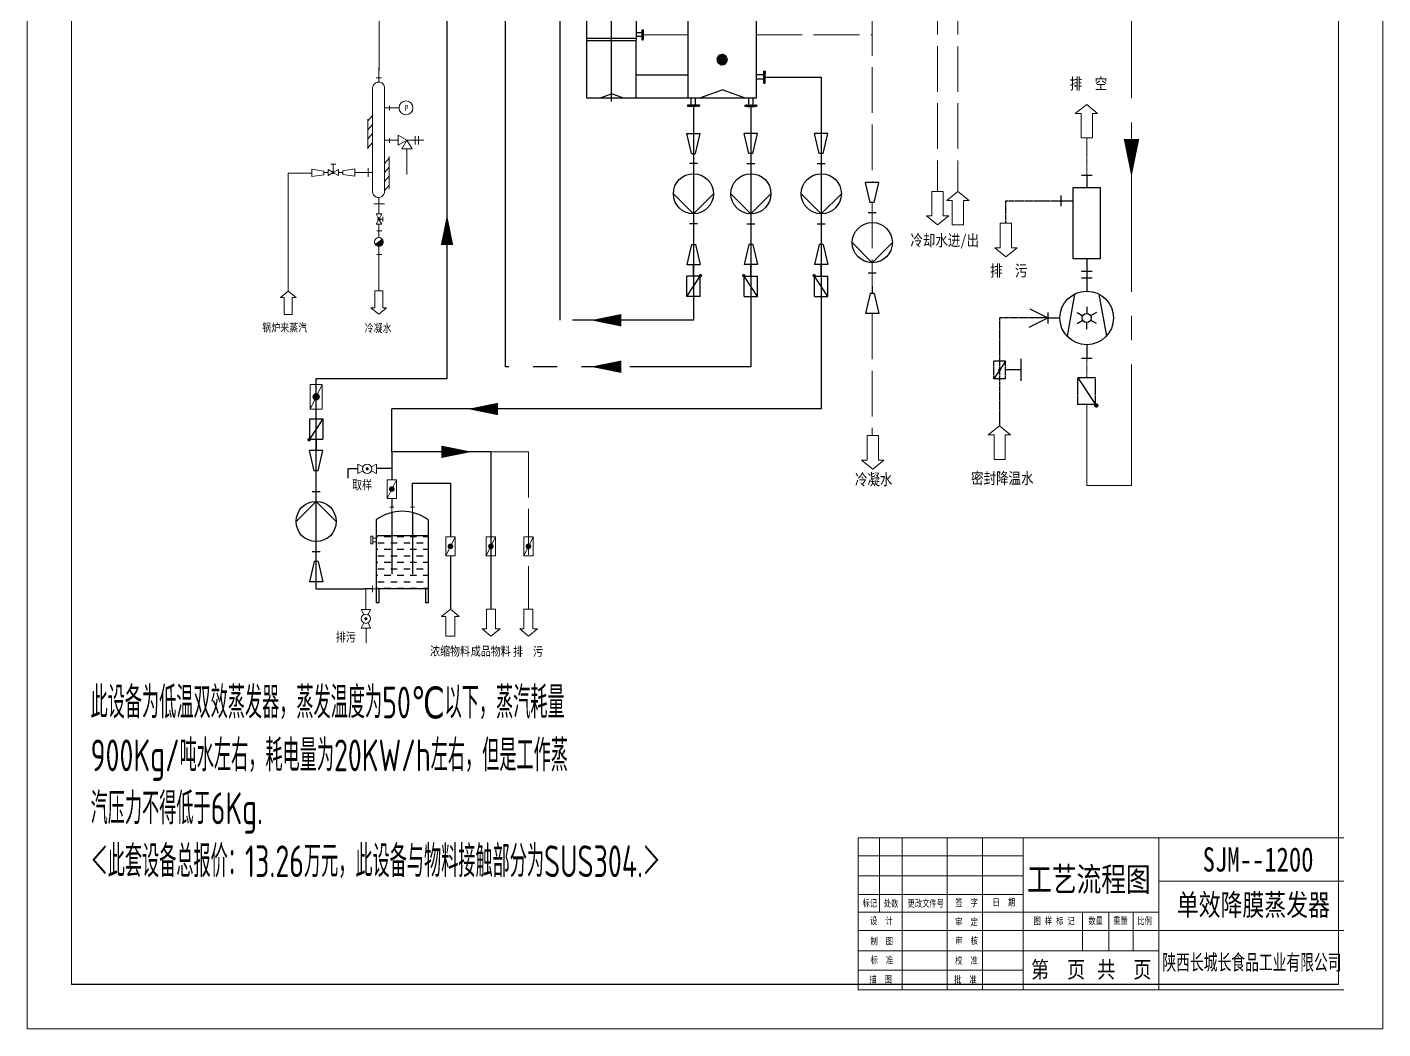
# Model space of a CAD drawing. Header units: millimetres. Extents: x -40360 to 69824, y -20656 to 13897.
# Drawn here: x 48481 to 69824, y -20156 to -4387 of the extents above; entities that cross this region are included whole.
import ezdxf
from ezdxf.enums import TextEntityAlignment as Align

# ---------------------------------------------------------------- set-up
doc = ezdxf.new("R2010")
doc.units = ezdxf.units.MM
for name, pattern in [('ACAD_ISO02W100', [15, 12, -3]), ('ACAD_ISO10W100', [18, 12, -3, 0, -3]), ('CENTER', [50.8, 31.75, -6.35, 6.35, -6.35]), ('CENTER2', [1.125, 0.75, -0.125, 0.125, -0.125]), ('PHANTOM', [63.5, 31.75, -6.35, 6.35, -6.35, 6.35, -6.35])]:
    doc.linetypes.add(name, pattern=pattern)
for name, color, linetype in [('2', 1, 'Continuous'), ('LAYER1', 7, 'Continuous'), ('LAYER2', 1, 'Continuous'), ('LAYER3', 6, 'CENTER2'), ('LAYER4', 3, 'ACAD_ISO02W100')]:
    doc.layers.add(name, color=color, linetype=linetype)
for name, color, linetype, lineweight in [('冷凝水管线', 140, 'ACAD_ISO02W100', 15), ('外围线', 5, 'Continuous', 5), ('文字表格', 7, 'Continuous', 20), ('物料线路', 40, 'PHANTOM', 25), ('真空线路', 6, 'CENTER', 15), ('蒸汽线路', 1, 'Continuous', 15), ('轮廓线', 7, 'Continuous', 20), ('阀门仪表', 7, 'Continuous', 20)]:
    doc.layers.add(name, color=color, linetype=linetype, lineweight=lineweight)
doc.styles.add('HGCAD', font='gbenor.shx', dxfattribs={"width": 0.75, "bigfont": 'gbcbig.shx'})
doc.styles.add('HZ', font='SimSun.ttf', dxfattribs={"width": 0.75})
doc.styles.add('仪表文字', font='SIMFANG.TTF', dxfattribs={"width": 0.8})
doc.styles.add('表格文字', font='SIMFANG.TTF', dxfattribs={"width": 0.75, "height": 50})

msp = doc.modelspace()

# ---------------------------------------------------------------- hatches: boundary and pattern name
at = {"linetype": 'Continuous'}
h = msp.add_hatch(dxfattribs=at)
h.set_pattern_fill('_USER', scale=3.6, angle=-45, style=0, pattern_type=0)
h.set_pattern_definition([(135, (57317.162, -39841.8348), (-2.5455844, -2.5455844), [])])
h.paths.add_polyline_path([(58164, -4585), (58181, -4585), (58181, -4575), (58164, -4575)])
h.paths.add_polyline_path([(58164, -4429), (58181, -4429), (58181, -4438), (58164, -4438)])
h.paths.add_polyline_path([(58164, -4534), (58184, -4534), (58184, -4554), (58181, -4554), (58181, -4558), (58164, -4558)])
h.paths.add_polyline_path([(58164, -4479), (58184, -4479), (58184, -4460), (58181, -4460), (58181, -4455), (58164, -4455)])
h = msp.add_hatch()
h.set_pattern_fill('ANSI33', color=5, scale=3.6, style=0)
h.set_pattern_definition([(45, (55505.15, 785.619), (-16.16446, 16.16446), []), (45, (55521.315, 785.619), (-16.16446, 16.16446), [11.43, -5.715])])
h.paths.add_polyline_path([(59357, -4899, 1), (59487, -4899, 1)])
h = msp.add_hatch(dxfattribs=at)
h.set_pattern_fill('_USER', scale=4.32, angle=-45, style=0, pattern_type=0)
h.set_pattern_definition([(135, (59059.9722, -47575.075), (-3.0547013, -3.0547013), [])])
h.paths.add_polyline_path([(60077, -5267), (60097, -5267), (60097, -5255), (60077, -5255)])
h.paths.add_polyline_path([(60077, -5079), (60097, -5079), (60097, -5091), (60077, -5091)])
h.paths.add_polyline_path([(60077, -5206), (60100, -5206), (60100, -5229), (60097, -5229), (60097, -5235), (60077, -5235)])
h.paths.add_polyline_path([(60077, -5140), (60100, -5140), (60100, -5117), (60097, -5117), (60097, -5111), (60077, -5111)])
h = msp.add_hatch(dxfattribs=at)
h.set_pattern_fill('_USER', scale=4.32, angle=-135, style=0, pattern_type=0)
h.set_pattern_definition([(135, (101371.692, -4596.584), (3.0547013, 3.0547013), [])])
h.paths.add_polyline_path([(59063, -5613), (59063, -5633), (59052, -5633), (59052, -5613)])
h.paths.add_polyline_path([(58876, -5613), (58876, -5633), (58888, -5633), (58888, -5613)])
h.paths.add_polyline_path([(59003, -5613), (59003, -5636), (59026, -5636), (59026, -5633), (59032, -5633), (59032, -5613)])
h.paths.add_polyline_path([(58936, -5613), (58936, -5636), (58913, -5636), (58913, -5633), (58908, -5633), (58908, -5613)])
h = msp.add_hatch(dxfattribs=at)
h.set_pattern_fill('_USER', scale=4.32, angle=-135, style=0, pattern_type=0)
h.set_pattern_definition([(45, (17472.8496, -4596.584), (-3.0547013, 3.0547013), [])])
h.paths.add_polyline_path([(59781, -5613), (59781, -5633), (59793, -5633), (59793, -5613)])
h.paths.add_polyline_path([(59969, -5613), (59969, -5633), (59957, -5633), (59957, -5613)])
h.paths.add_polyline_path([(59842, -5613), (59842, -5636), (59819, -5636), (59819, -5633), (59813, -5633), (59813, -5613)])
h.paths.add_polyline_path([(59908, -5613), (59908, -5636), (59931, -5636), (59931, -5633), (59937, -5633), (59937, -5613)])
at = {"layer": '物料线路', "ltscale": 800}
h = msp.add_hatch(dxfattribs=at)
h.set_pattern_fill('DASH', color=256, scale=815.09434, style=0)
h.set_pattern_definition([(180, (135816.41, -1287929.33), (-101.8867925, 101.8867925), [101.886792, -101.886792])])
h.paths.add_polyline_path([(54792, -12388), (53977, -12388), (53977, -13230), (54792, -13230)])
at = {"layer": '阀门仪表'}
h = msp.add_hatch(dxfattribs=at)
h.set_pattern_fill('ANSI31', scale=35.277, angle=90, style=0)
h.set_pattern_definition([(135, (61547.2554, -174.6015), (-3.1180758, -3.1180758), [])])
h.paths.add_polyline_path([(53290, -6660, 0.767327), (53299, -6693, 0.267949), (53314, -6684), (53305, -6679, -0.267949), (53299, -6682, -0.767327), (53295, -6669)])
h.paths.add_polyline_path([(53308, -6660, 0.131652), (53299, -6658, 0.131652), (53290, -6660), (53295, -6669, -0.131652), (53299, -6668, -0.131652), (53302, -6669)])
h.paths.add_polyline_path([(53302, -6669, -0.131652), (53305, -6672), (53314, -6666, 0.131652), (53308, -6660)])
h.paths.add_polyline_path([(53314, -6666), (53305, -6672, -0.267949), (53305, -6679), (53314, -6684, 0.267949)])
h.paths.add_polyline_path([(53295, -6669, 0.767327), (53299, -6682, 0.267949), (53305, -6679), (53299, -6675)], flags=16)
h = msp.add_hatch(dxfattribs=at)
h.set_pattern_fill('ANSI31', scale=35.277, angle=180, style=0)
h.set_pattern_definition([(225, (47518.397, 840.536), (3.1180758, -3.1180758), [])])
h.paths.add_polyline_path([(54004, -7417, 0.767327), (54037, -7408, 0.267949), (54028, -7393), (54023, -7402, -0.267949), (54026, -7408, -0.767327), (54013, -7411)])
h.paths.add_polyline_path([(54004, -7399, 0.131652), (54001, -7408, 0.131652), (54004, -7417), (54013, -7411, -0.131652), (54012, -7408, -0.131652), (54013, -7404)])
h.paths.add_polyline_path([(54013, -7404, -0.131652), (54016, -7402), (54010, -7393, 0.131652), (54004, -7399)])
h.paths.add_polyline_path([(54010, -7393), (54016, -7402, -0.267949), (54023, -7402), (54028, -7393, 0.267949)])
h.paths.add_polyline_path([(54013, -7411, 0.767327), (54026, -7408, 0.267949), (54023, -7402), (54019, -7408)], flags=16)
h = msp.add_hatch(dxfattribs=at)
h.set_pattern_fill('ANSI31', scale=35.277, style=0)
h.set_pattern_definition([(45, (66063.6064, -550.586), (-3.1180758, 3.1180758), [])])
h.paths.add_polyline_path([(54086, -7768, 0.159285), (54073, -7727), (53961, -7809, 0.725201)])

# ---------------------------------------------------------------- linework, layer by layer
at = {"color": 1}
msp.add_line((57679, -5560), (57679, 5494), dxfattribs=at)
for p, q in [((57289, 2241), (57289, -4599)), ((58069, 2241), (58069, -4599)), ((58164, -4479), (58069, -4479)), ((58164, -4429), (58181, -4429)), ((58164, -4585), (58164, -4429)), ((58164, -4438), (58181, -4438)), ((58164, -4455), (58181, -4455)), ((58164, -4479), (58184, -4479)), ((58181, -4429), (58181, -4460)), ((58184, -4460), (58181, -4460)), ((58184, -4554), (58184, -4460)), ((57289, -4563), (58069, -4563)), ((57289, -4599), (58069, -4599)), ((57289, -4599), (57289, -5499)), ((58164, -4534), (58069, -4534)), ((58069, -5499), (58069, -4599)), ((58164, -4534), (58184, -4534)), ((58164, -4558), (58181, -4558)), ((58164, -4575), (58181, -4575)), ((58164, -4585), (58181, -4585)), ((58181, -4585), (58181, -4554)), ((58181, -4554), (58184, -4554)), ((59343, -4899), (59340, -4899)), ((59349, -4869), (59347, -4868)), ((59366, -4843), (59364, -4841)), ((59392, -4826), (59391, -4823)), ((59422, -4820), (59422, -4817)), ((59453, -4826), (59454, -4823)), ((59478, -4843), (59480, -4841)), ((59495, -4869), (59498, -4868)), ((59501, -4899), (59504, -4899)), ((59349, -4929), (59347, -4930)), ((59366, -4955), (59364, -4957)), ((59392, -4972), (59391, -4975)), ((59422, -4978), (59422, -4981)), ((59453, -4972), (59454, -4975)), ((59478, -4955), (59480, -4957)), ((59495, -4929), (59498, -4930)), ((60077, -5079), (60097, -5079)), ((60077, -5267), (60077, -5079)), ((60077, -5091), (60097, -5091)), ((60077, -5111), (60097, -5111)), ((60097, -5079), (60097, -5117)), ((60100, -5117), (60097, -5117)), ((60100, -5229), (60100, -5117)), ((58069, -5139), (58882, -5139)), ((60077, -5140), (59962, -5140)), ((60077, -5206), (59962, -5206)), ((60077, -5140), (60100, -5140)), ((60077, -5206), (60100, -5206)), ((60077, -5235), (60097, -5235)), ((60077, -5255), (60097, -5255)), ((60077, -5267), (60097, -5267)), ((60097, -5267), (60097, -5229)), ((60097, -5229), (60100, -5229)), ((57289, -5499), (58069, -5499)), ((57501, -5499), (57679, -5435)), ((57857, -5499), (57679, -5435)), ((58069, -5499), (58882, -5499)), ((58936, -5613), (58936, -5499)), ((59003, -5613), (59003, -5499)), ((59071, -5499), (59422, -5375)), ((59773, -5499), (59422, -5375)), ((59842, -5613), (59842, -5499)), ((59908, -5613), (59908, -5499)), ((58876, -5613), (58876, -5633)), ((59063, -5613), (58876, -5613)), ((58876, -5633), (58913, -5633)), ((58888, -5613), (58888, -5633)), ((58908, -5613), (58908, -5633)), ((58913, -5636), (58913, -5633)), ((59026, -5636), (58913, -5636)), ((58936, -5613), (58936, -5636)), ((59003, -5613), (59003, -5636)), ((59063, -5633), (59026, -5633)), ((59026, -5633), (59026, -5636)), ((59032, -5613), (59032, -5633)), ((59052, -5613), (59052, -5633)), ((59063, -5613), (59063, -5633)), ((59781, -5613), (59781, -5633)), ((59781, -5613), (59969, -5613)), ((59781, -5633), (59819, -5633)), ((59793, -5613), (59793, -5633)), ((59813, -5613), (59813, -5633)), ((59819, -5633), (59819, -5636)), ((59819, -5636), (59931, -5636)), ((59842, -5613), (59842, -5636)), ((59908, -5613), (59908, -5636)), ((59931, -5636), (59931, -5633)), ((59969, -5633), (59931, -5633)), ((59937, -5613), (59937, -5633)), ((59957, -5613), (59957, -5633)), ((59969, -5613), (59969, -5633)), ((53977, -12143), (53977, -13447)), ((54792, -12143), (54792, -13447)), ((54792, -13230), (53977, -13230)), ((54018, -13230), (54018, -13447)), ((54751, -13230), (54751, -13447)), ((54018, -13447), (53977, -13447)), ((54792, -13447), (54751, -13447)), ((69125, -19457), (49180, -19457))]:
    msp.add_line(p, q)
at = {"color": 1, "linetype": 'ACAD_ISO10W100'}
for p, q in [((58158, -4447), (58187, -4447)), ((58157, -4507), (58193, -4507)), ((58158, -4567), (58187, -4567)), ((60069, -5101), (60104, -5101)), ((60068, -5173), (60111, -5173)), ((60069, -5245), (60104, -5245)), ((58898, -5606), (58898, -5641)), ((58970, -5605), (58970, -5648)), ((59042, -5606), (59042, -5641)), ((59803, -5606), (59803, -5641)), ((59875, -5605), (59875, -5648)), ((59947, -5606), (59947, -5641))]:
    msp.add_line(p, q, dxfattribs=at)
msp.add_lwpolyline([(58882, -5499), (59962, -5499), (59962, -2799), (58882, -2799)], close=True)
msp.add_circle((59422, -4899), 64.8)
for centre, radius, start, end in [((59422, -4899), 82, 157.5, 180), ((59422, -4899), 79.1, 180, 202.5), ((59422, -4899), 79.1, 135, 157.5), ((59422, -4899), 82, 112.5, 135), ((59422, -4899), 79.1, 90, 112.5), ((59422, -4899), 82, 67.5, 90), ((59422, -4899), 79.1, 45, 67.5), ((59422, -4899), 82, 22.5, 45), ((59422, -4899), 79.1, 0, 22.5), ((59422, -4899), 82, 337.5, 0), ((59422, -4899), 82, 202.5, 225), ((59422, -4899), 79.1, 225, 247.5), ((59422, -4899), 82, 247.5, 270), ((59422, -4899), 79.1, 270, 292.5), ((59422, -4899), 82, 292.5, 315), ((59422, -4899), 79.1, 315, 337.5), ((54385, -12687), 679, 53.1301, 126.8699)]:
    msp.add_arc(centre, radius, start, end)
at = {"layer": '2', "color": 7}
for p, q in [((58864, -6062), (59075, -6062)), ((58938, -6378), (58864, -6062)), ((59001, -6378), (59075, -6062)), ((59980, -6062), (59770, -6062)), ((59843, -6378), (59770, -6062)), ((59907, -6378), (59980, -6062)), ((61088, -6062), (60877, -6062)), ((60951, -6378), (60877, -6062)), ((61014, -6378), (61088, -6062)), ((58938, -6378), (59001, -6378)), ((59907, -6378), (59843, -6378)), ((61014, -6378), (60951, -6378)), ((65161, -6720), (65161, -6910)), ((61891, -6831), (61680, -6831)), ((61754, -7147), (61680, -6831)), ((61817, -7147), (61891, -6831)), ((61817, -7147), (61754, -7147)), ((64760, -7121), (64950, -7121)), ((58938, -7810), (58864, -8126)), ((58938, -7810), (59001, -7810)), ((59001, -7810), (59075, -8126)), ((59843, -7810), (59770, -8126)), ((59907, -7810), (59843, -7810)), ((59907, -7810), (59980, -8126)), ((60951, -7810), (60877, -8126)), ((61014, -7810), (60951, -7810)), ((61014, -7810), (61088, -8126)), ((65161, -8036), (65161, -8226)), ((58864, -8126), (59075, -8126)), ((59980, -8126), (59770, -8126)), ((61088, -8126), (60877, -8126)), ((65161, -8332), (65161, -8543)), ((61754, -8579), (61680, -8895)), ((61817, -8579), (61754, -8579)), ((61817, -8579), (61891, -8895)), ((61891, -8895), (61680, -8895)), ((64265, -8824), (64547, -8965)), ((64253, -9112), (64547, -8965)), ((65161, -9388), (65161, -9599)), ((53137, -11054), (52926, -11054)), ((53000, -11370), (52926, -11054)), ((53063, -11370), (53137, -11054)), ((53063, -11370), (53000, -11370)), ((53000, -12801), (52926, -13117)), ((53063, -12801), (53000, -12801)), ((53063, -12801), (53137, -13117)), ((53137, -13117), (52926, -13117))]:
    msp.add_line(p, q, dxfattribs=at)
for points, const_width in [([(59082, -8285, 1), (59082, -8311, 1)], 26.3), ([(59762, -8285, -1), (59762, -8311, -1)], 26.3), ([(60870, -8285, -1), (60870, -8311, -1)], 26.3), ([(63790, -9795, -1), (63790, -9772, -1)], 23.5), ([(65312, -10359, -1), (65312, -10324, -1)], 35.2), ([(52919, -10895, 1), (52919, -10868, 1)], 26.3)]:
    msp.add_lwpolyline(points, format="xyb", close=True, dxfattribs=dict(at, const_width=const_width))
at = {"layer": 'LAYER1'}
for p, q in [((58970, -7326), (58654, -7010)), ((59286, -7010), (58970, -7326)), ((59559, -7010), (59875, -7326)), ((59875, -7326), (60191, -7010)), ((60667, -7010), (60983, -7326)), ((60983, -7326), (61299, -7010)), ((64950, -8036), (64950, -6910)), ((64950, -6910), (65372, -6910)), ((65372, -6910), (65372, -8036)), ((58970, -7703), (58970, -7810)), ((58970, -7703), (58970, -7810)), ((59875, -7703), (59875, -7810)), ((59875, -7703), (59875, -7810)), ((60983, -7703), (60983, -7810)), ((60983, -7703), (60983, -7810)), ((61470, -7779), (61786, -8095)), ((61786, -8095), (62102, -7779)), ((61786, -8472), (61786, -8579)), ((61786, -8472), (61786, -8579)), ((64122, -9784), (63884, -9784)), ((64122, -9610), (64122, -9957)), ((65020, -9905), (65302, -10327)), ((65302, -9905), (65020, -9905)), ((53031, -11476), (53031, -11370)), ((53031, -11476), (53031, -11370)), ((52715, -12169), (53031, -11853)), ((53031, -11853), (53347, -12169))]:
    msp.add_line(p, q, dxfattribs=at)
at = {"layer": 'LAYER1', "linetype": 'CENTER'}
for p, q in [((63888, -7121), (64760, -7121)), ((63888, -7473), (63888, -7121)), ((63790, -8965), (63790, -10663)), ((64547, -8965), (63790, -8965)), ((65020, -10327), (65020, -9905)), ((65302, -10327), (65302, -9905))]:
    msp.add_line(p, q, dxfattribs=at)
at = {"layer": 'LAYER1', "color": 7}
for p, q in [((65372, -8036), (64950, -8036)), ((59075, -8309), (58864, -8309)), ((58864, -8625), (59075, -8309)), ((59770, -8309), (59980, -8309)), ((59980, -8625), (59770, -8309)), ((60877, -8309), (61088, -8309)), ((61088, -8625), (60877, -8309)), ((59075, -8625), (58864, -8625)), ((59770, -8625), (59980, -8625)), ((60877, -8625), (61088, -8625)), ((64971, -8588), (64851, -9252)), ((65351, -8588), (65471, -9252)), ((65009, -8877), (65100, -8930)), ((65161, -8789), (65161, -8895)), ((65313, -8877), (65222, -8930)), ((65009, -9053), (65100, -9001)), ((65161, -9141), (65161, -9036)), ((65313, -9053), (65222, -9001)), ((63884, -9643), (63697, -9924)), ((63884, -9643), (63697, -9643)), ((63790, -9795), (63790, -9772)), ((63884, -9924), (63697, -9924)), ((65302, -10327), (65020, -10327)), ((52926, -10555), (53137, -10555)), ((53137, -10555), (52926, -10871)), ((63790, -10489), (63790, -10525)), ((52926, -10871), (53137, -10871))]:
    msp.add_line(p, q, dxfattribs=at)
at = {"layer": 'LAYER1', "color": 7, "linetype": 'Continuous'}
for p, q in [((58864, -8625), (58864, -8309)), ((59075, -8625), (59075, -8309)), ((59770, -8625), (59770, -8309)), ((59980, -8625), (59980, -8309)), ((60877, -8625), (60877, -8309)), ((61088, -8625), (61088, -8309)), ((52926, -10555), (52926, -10871)), ((53137, -10555), (53137, -10871))]:
    msp.add_line(p, q, dxfattribs=at)
at = {"layer": 'LAYER1', "color": 7, "linetype": 'CENTER'}
for p, q in [((63697, -9924), (63697, -9643)), ((63884, -9924), (63884, -9643))]:
    msp.add_line(p, q, dxfattribs=at)
at = {"layer": 'LAYER1'}
for centre in [(58970, -7010), (59875, -7010), (60983, -7010), (61786, -7779), (53031, -12169)]:
    msp.add_circle(centre, 316, dxfattribs=at)
at = {"layer": 'LAYER1', "color": 7}
for radius in [422, 70.4]:
    msp.add_circle((65161, -8965), radius, dxfattribs=at)
at = {"layer": 'LAYER2', "color": 7}
for p, q in [((59033, -6536), (58906, -6536)), ((59812, -6536), (59938, -6536)), ((60920, -6536), (61046, -6536)), ((65077, -6720), (65245, -6720)), ((64760, -7206), (64760, -7037)), ((61722, -7305), (61849, -7305)), ((59033, -7484), (58906, -7484)), ((59812, -7484), (59938, -7484)), ((60920, -7484), (61046, -7484)), ((61722, -8253), (61849, -8253)), ((65077, -8226), (65245, -8226)), ((65161, -8226), (65161, -8332)), ((65077, -8332), (65245, -8332)), ((64547, -8881), (64547, -9050)), ((64547, -8881), (64547, -9050)), ((64547, -8965), (64739, -8965)), ((65077, -9599), (65245, -9599)), ((52968, -11695), (53094, -11695)), ((52968, -12643), (53094, -12643))]:
    msp.add_line(p, q, dxfattribs=at)
at = {"layer": 'LAYER3', "color": 7}
msp.add_line((63790, -9772), (63790, -9795), dxfattribs=at)
at = {"layer": 'LAYER4', "color": 6}
msp.add_lwpolyline([(65866, -6148, 244, 0.122, 0), (65866, -6748, 0.122, 0.122, 0)], format="xyseb", dxfattribs=at)
at = {"layer": '冷凝水管线', "ltscale": 60}
for p, q in [((61786, -2318), (61786, -6831)), ((62811, -2885), (62811, -6973)), ((63131, -2885), (63131, -6973)), ((58184, -4507), (58882, -4507)), ((59962, -4507), (61786, -4507)), ((61786, -7147), (61786, -8579)), ((61786, -8895), (61786, -10817)), ((55782, -11072), (56373, -11072)), ((56373, -11072), (56373, -13549)), ((53814, -13552), (53814, -13230)), ((53817, -14086), (53817, -13847))]:
    msp.add_line(p, q, dxfattribs=at)
at = {"layer": '冷凝水管线', "color": 4}
for p, q in [((54016, -7070), (54016, -7170)), ((54019, -7170), (54019, -7327)), ((54017, -7488), (54017, -7699))]:
    msp.add_line(p, q, dxfattribs=at)
at = {"layer": '冷凝水管线', "color": 4, "ltscale": 80}
msp.add_line((54017, -7838), (54017, -8538), dxfattribs=at)
at = {"layer": '外围线'}
msp.add_line((48481, 8967), (48481, -20156), dxfattribs=at)
msp.add_lwpolyline([(48481, -20156), (69824, -20156), (69824, 8967), (48481, 8967)], dxfattribs=at)
at = {"layer": '文字表格'}
for p, q in [((61561, -17146), (69211, -17146)), ((61561, -17146), (61561, -19543)), ((61901, -17146), (61901, -18318)), ((62256, -17146), (62256, -19543)), ((62967, -18318), (62967, -17146)), ((63522, -18318), (63522, -17146)), ((64163, -17146), (64163, -19543)), ((66298, -17146), (66298, -19543)), ((64163, -17431), (61561, -17431)), ((64163, -17747), (61561, -17747)), ((66298, -17831), (69211, -17831)), ((64163, -18039), (61561, -18039)), ((66298, -18318), (61561, -18318)), ((62967, -19543), (62967, -18318)), ((63522, -18318), (63522, -19543)), ((65093, -18318), (65093, -18926)), ((65509, -18318), (65509, -18926)), ((65893, -18318), (65893, -18926)), ((66298, -18609), (61561, -18609)), ((66298, -18609), (69211, -18609)), ((64163, -18926), (61561, -18926)), ((66298, -18926), (64163, -18926)), ((64163, -19234), (61561, -19234)), ((69211, -19543), (61561, -19543))]:
    msp.add_line(p, q, dxfattribs=at)
at = {"layer": '物料线路', "ltscale": 800}
for p, q in [((55091, -9919), (55091, 2620)), ((56012, -9733), (56013, 2620)), ((56870, -9001), (56870, 2619)), ((60100, -5173), (60983, -5173)), ((60983, -5173), (60983, -10398)), ((58970, -5636), (58970, -9001)), ((59875, -5636), (59875, -9733)), ((58970, -6378), (58970, -7810)), ((58970, -6378), (58970, -6536)), ((59875, -6378), (59875, -7810)), ((59875, -6378), (59875, -6536)), ((60983, -6378), (60983, -7810)), ((60983, -6378), (60983, -6536)), ((58970, -6536), (58970, -6694)), ((59875, -6536), (59875, -6694)), ((60983, -6536), (60983, -6694)), ((58970, -6694), (58970, -7326)), ((59875, -6694), (59875, -7326)), ((60983, -6694), (60983, -7326)), ((58970, -7326), (58970, -7484)), ((59875, -7326), (59875, -7484)), ((60983, -7326), (60983, -7484)), ((58970, -7484), (58970, -7810)), ((59875, -7484), (59875, -7810)), ((60983, -7484), (60983, -7810)), ((58970, -8126), (58970, -8309)), ((58970, -8313), (58970, -8126)), ((59875, -8126), (59875, -8309)), ((59875, -8313), (59875, -8126)), ((60983, -8126), (60983, -8309)), ((60983, -8313), (60983, -8126)), ((53031, -13230), (53031, -9918)), ((53031, -9918), (55091, -9918)), ((53031, -10177), (53031, -10236)), ((53031, -10177), (53031, -10236)), ((60983, -10398), (54222, -10398)), ((54222, -11072), (54222, -10398)), ((53031, -10866), (53031, -11054)), ((53031, -11054), (53031, -10871)), ((54222, -11072), (54222, -11511)), ((55782, -11072), (54222, -11072)), ((55782, -11072), (55782, -13549)), ((53031, -12801), (53031, -11370)), ((53031, -11695), (53031, -11370)), ((53688, -11340), (53527, -11340)), ((53527, -11340), (53527, -11485)), ((54222, -11337), (53983, -11337)), ((53031, -11853), (53031, -11695)), ((54222, -11636), (54222, -11680)), ((54222, -11636), (54222, -11680)), ((54548, -11946), (54548, -11564)), ((54548, -11564), (55145, -11564)), ((55145, -11564), (55145, -12413)), ((53031, -12485), (53031, -11853)), ((54222, -11805), (54222, -11946)), ((54222, -12027), (54222, -12999)), ((54548, -12027), (54548, -12999)), ((53031, -12643), (53031, -12485)), ((53977, -12388), (54792, -12388)), ((55145, -12538), (55145, -12583)), ((55782, -12538), (55782, -12583)), ((56373, -12538), (56373, -12583)), ((55145, -12708), (55145, -13549)), ((53031, -13230), (53791, -13230)), ((53920, -13230), (53791, -13230))]:
    msp.add_line(p, q, dxfattribs=at)
at = {"layer": '物料线路', "ltscale": 60}
for p, q in [((58970, -9001), (56870, -9001)), ((59875, -9733), (56012, -9733)), ((53031, -10555), (53031, -10401))]:
    msp.add_line(p, q, dxfattribs=at)
for points in [[(55091, -7818, 195, 0.0976, 0), (55091, -7338, 0.0976, 0.0976, 0)], [(57833, -9001, 195, 0.0976, 0), (57353, -9001, 0.0976, 0.0976, 0)], [(57833, -9733, 195, 0.0976, 0), (57353, -9733, 0.0976, 0.0976, 0)], [(55896, -10398, 195, 0.0976, 0), (55416, -10398, 0.0976, 0.0976, 0)], [(55002, -11072, 195, 0.0976, 0), (55482, -11072, 0.0976, 0.0976, 0)]]:
    msp.add_lwpolyline(points, format="xyseb", dxfattribs=at)
at = {"layer": '真空线路', "ltscale": 60}
for p, q in [((65866, -11601), (65866, -3206)), ((65161, -11601), (65866, -11601))]:
    msp.add_line(p, q, dxfattribs=at)
at = {"layer": '真空线路', "color": 6}
for p, q in [((65161, -6132), (65161, -6910)), ((65161, -9599), (65161, -9905))]:
    msp.add_line(p, q, dxfattribs=at)
at = {"layer": '真空线路', "color": 6, "ltscale": 50}
msp.add_line((65161, -10327), (65161, -11601), dxfattribs=at)
at = {"layer": '蒸汽线路'}
for p, q in [((54022, -5068), (54022, -4108)), ((54016, -5021), (54016, -5251)), ((52590, -6686), (52590, -8543)), ((52963, -6686), (52590, -6686)), ((53219, -6676), (53153, -6676)), ((53382, -6676), (53448, -6676)), ((53847, -6676), (53641, -6676))]:
    msp.add_line(p, q, dxfattribs=at)
at = {"layer": '轮廓线'}
for p, q in [((49180, 8268), (49180, -19457)), ((69125, 8268), (69125, -19457))]:
    msp.add_line(p, q, dxfattribs=at)
at = {"layer": '阀门仪表', "color": 7}
for p, q in [((54057, -5183), (53976, -5183)), ((54013, -5183), (54057, -5183)), ((53920, -5344), (53920, -6419)), ((54106, -5350), (54106, -6983)), ((54183, -5627), (54183, -5695)), ((54183, -5656), (54336, -5656)), ((53844, -5863), (53920, -5779)), ((53844, -6304), (53844, -5837)), ((53844, -6004), (53920, -5920)), ((53844, -6145), (53920, -6062)), ((54183, -6139), (54183, -6207)), ((53844, -6286), (53920, -6203)), ((53260, -6546), (53341, -6546)), ((53301, -6546), (53301, -6691)), ((53847, -6609), (53847, -6743)), ((53920, -6419), (53920, -6977)), ((54106, -6535), (54181, -6452)), ((54106, -6676), (54181, -6593)), ((54181, -6933), (54181, -6424)), ((52963, -6623), (53154, -6653)), ((52963, -6681), (52963, -6623)), ((52963, -6681), (52963, -6740)), ((52963, -6740), (53154, -6710)), ((53154, -6653), (53154, -6681)), ((53154, -6710), (53154, -6681)), ((53641, -6617), (53450, -6647)), ((53450, -6647), (53450, -6676)), ((53450, -6705), (53450, -6676)), ((53641, -6735), (53450, -6705)), ((53641, -6676), (53641, -6617)), ((53641, -6676), (53641, -6735)), ((53847, -6676), (53920, -6676)), ((54106, -6818), (54181, -6734)), ((54106, -6959), (54181, -6875)), ((54014, -7170), (53939, -7170)), ((53939, -7170), (54105, -7170)), ((53986, -7596), (54064, -7596)), ((54073, -7727), (53961, -7809)), ((53986, -7964), (54064, -7964)), ((54189, -11946), (54254, -11946)), ((54222, -11946), (54222, -12027)), ((54515, -11946), (54580, -11946)), ((54548, -11946), (54548, -12027))]:
    msp.add_line(p, q, dxfattribs=at)
at = {"layer": '阀门仪表', "color": 7, "linetype": 'ByBlock'}
msp.add_line((54016, -5251), (54016, -5251), dxfattribs=at)
at = {"layer": '阀门仪表'}
for p, q in [((54183, -5656), (54106, -5656)), ((64982, -5746), (65161, -5604)), ((65072, -5746), (64982, -5746)), ((65072, -6132), (65072, -5746)), ((65161, -5604), (65333, -5747)), ((65250, -5747), (65250, -6132)), ((65333, -5747), (65250, -5747)), ((54183, -6167), (54106, -6167)), ((65250, -6132), (65072, -6132)), ((62722, -7357), (62722, -6973)), ((62722, -6973), (62900, -6973)), ((62900, -6973), (62900, -7358)), ((63131, -6973), (62959, -7116)), ((63310, -7115), (63131, -6973)), ((62959, -7116), (63042, -7116)), ((63042, -7116), (63042, -7501)), ((63219, -7501), (63219, -7115)), ((63219, -7115), (63310, -7115)), ((54037, -7408), (54081, -7408)), ((54081, -7371), (54081, -7446)), ((62639, -7357), (62722, -7357)), ((62811, -7501), (62639, -7357)), ((62990, -7358), (62811, -7501)), ((62900, -7358), (62990, -7358)), ((63042, -7501), (63219, -7501)), ((63799, -7859), (63799, -7474)), ((63799, -7474), (63976, -7474)), ((63976, -7474), (63976, -7860)), ((63716, -7859), (63799, -7859)), ((63888, -8003), (63716, -7859)), ((64067, -7860), (63888, -8003)), ((63976, -7860), (64067, -7860)), ((52590, -8543), (52470, -8644)), ((52470, -8644), (52528, -8644)), ((52528, -8644), (52528, -8913)), ((52715, -8643), (52590, -8543)), ((52652, -8913), (52652, -8643)), ((52652, -8643), (52715, -8643)), ((53955, -8538), (53955, -8808)), ((54079, -8538), (53955, -8538)), ((54079, -8807), (54079, -8538)), ((52528, -8913), (52652, -8913)), ((53891, -8808), (54016, -8908)), ((53955, -8808), (53891, -8808)), ((54016, -8908), (54137, -8807)), ((54137, -8807), (54079, -8807)), ((63612, -10805), (63790, -10663)), ((63790, -10663), (63963, -10807)), ((61707, -10817), (61707, -11203)), ((61884, -10817), (61707, -10817)), ((61884, -11201), (61884, -10817)), ((63702, -10805), (63612, -10805)), ((63702, -11191), (63702, -10805)), ((63880, -10807), (63880, -11191)), ((63963, -10807), (63880, -10807)), ((61616, -11203), (61795, -11345)), ((61707, -11203), (61616, -11203)), ((61795, -11345), (61967, -11201)), ((61967, -11201), (61884, -11201)), ((63880, -11191), (63702, -11191)), ((53890, -12401), (53923, -12401)), ((53890, -12520), (53890, -12401)), ((53890, -12520), (53923, -12520)), ((53923, -12520), (53923, -12401)), ((53923, -12433), (53977, -12433)), ((53923, -12488), (53977, -12488)), ((53920, -13181), (53920, -13279)), ((53977, -13230), (53920, -13230)), ((55002, -13663), (55145, -13549)), ((55145, -13549), (55283, -13664)), ((55711, -13857), (55711, -13549)), ((55711, -13549), (55853, -13549)), ((55853, -13549), (55853, -13858)), ((56302, -13857), (56302, -13549)), ((56302, -13549), (56444, -13549)), ((56444, -13549), (56444, -13858)), ((55074, -13663), (55002, -13663)), ((55074, -13972), (55074, -13663)), ((55216, -13664), (55216, -13972)), ((55283, -13664), (55216, -13664)), ((55645, -13857), (55711, -13857)), ((55783, -13972), (55645, -13857)), ((55925, -13858), (55783, -13972)), ((55853, -13858), (55925, -13858)), ((56236, -13857), (56302, -13857)), ((56373, -13972), (56236, -13857)), ((56516, -13858), (56373, -13972)), ((56444, -13858), (56516, -13858)), ((55216, -13972), (55074, -13972))]:
    msp.add_line(p, q, dxfattribs=at)
at = {"layer": '阀门仪表', "color": 0}
for p, q in [((54322, -6167), (54183, -6167)), ((54728, -6167), (54460, -6167)), ((54587, -6106), (54587, -6233)), ((54643, -6106), (54643, -6233)), ((54460, -6305), (54460, -6705)), ((52934, -10401), (52934, -10012)), ((53128, -10012), (52934, -10401)), ((52934, -10012), (53128, -10012)), ((53128, -10012), (53128, -10401)), ((53128, -10401), (52934, -10401)), ((53769, -11307), (53688, -11266)), ((53688, -11414), (53688, -11266)), ((53982, -11266), (53901, -11307)), ((53982, -11266), (53982, -11414)), ((53769, -11373), (53688, -11414)), ((53982, -11414), (53901, -11373)), ((54148, -11805), (54148, -11511)), ((54295, -11511), (54148, -11805)), ((54148, -11511), (54295, -11511)), ((54295, -11511), (54295, -11805)), ((54295, -11805), (54148, -11805)), ((55071, -12708), (55071, -12413)), ((55218, -12413), (55071, -12708)), ((55071, -12413), (55218, -12413)), ((55218, -12413), (55218, -12708)), ((55709, -12708), (55709, -12413)), ((55856, -12413), (55709, -12708)), ((55709, -12413), (55856, -12413)), ((55856, -12413), (55856, -12708)), ((56299, -12708), (56299, -12413)), ((56447, -12413), (56299, -12708)), ((56299, -12413), (56447, -12413)), ((56447, -12413), (56447, -12708)), ((55218, -12708), (55071, -12708)), ((55856, -12708), (55709, -12708)), ((56447, -12708), (56299, -12708)), ((53781, -13633), (53740, -13552)), ((53740, -13552), (53887, -13552)), ((53847, -13633), (53887, -13552)), ((53740, -13846), (53781, -13765)), ((53887, -13846), (53740, -13846)), ((53887, -13846), (53847, -13765))]:
    msp.add_line(p, q, dxfattribs=at)
for points in [[(54322, -6247), (54322, -6087), (54460, -6167)], [(54380, -6305), (54540, -6305), (54460, -6167)]]:
    msp.add_lwpolyline(points, close=True, dxfattribs=at)
at = {"layer": '阀门仪表', "color": 7}
for points in [[(53299, -6676), (53219, -6629), (53219, -6722)], [(53299, -6676), (53380, -6722), (53380, -6629)], [(54019, -7408), (54065, -7327), (53973, -7327)], [(54019, -7408), (53973, -7488), (54065, -7488)]]:
    msp.add_lwpolyline(points, close=True, dxfattribs=at)
at = {"layer": '阀门仪表', "color": 0}
for points, const_width in [([(53002, -10206, -1), (53060, -10206, -1)], 58.3), ([(53847, -11340, -1), (53823, -11340, -1)], 24.5), ([(54200, -11658, -1), (54244, -11658, -1)], 44.1), ([(55123, -12560, -1), (55167, -12560, -1)], 44.1), ([(55760, -12560, -1), (55804, -12560, -1)], 44.1), ([(56351, -12560, -1), (56395, -12560, -1)], 44.1), ([(53814, -13711, -1), (53814, -13687, -1)], 24.5)]:
    msp.add_lwpolyline(points, format="xyb", close=True, dxfattribs=dict(at, const_width=const_width))
at = {"layer": '阀门仪表', "color": 7}
for centre, radius in [((54445, -5658), 109), ((53299, -6675), 17.6), ((54019, -7408), 17.6), ((54017, -7768), 69.5)]:
    msp.add_circle(centre, radius, dxfattribs=at)
at = {"layer": '阀门仪表', "color": 0}
for centre in [(53835, -11340), (53814, -13699)]:
    msp.add_circle(centre, 73.5, dxfattribs=at)
at = {"layer": '阀门仪表', "color": 7}
for centre, start, end in [((54013, -5344), 355.818, 180), ((54013, -6977), 180, 4.182)]:
    msp.add_arc(centre, 92.9, start, end, dxfattribs=at)

# ---------------------------------------------------------------- texts
at = {"color": 7, "style": '表格文字'}
for s, height, width, p in [('SJM--1200', 380, 0.75, (67859, -17489)), ('工艺流程图', 380, 0.75, (65196, -17802)), ('单效降膜蒸发器', 336.6, 0.75, (67785, -18203)), ('陕西长城长食品工业有限公司', 244.8, 0.65, (67763, -19107))]:
    msp.add_text(s, height=height, dxfattribs=dict(at, width=width)).set_placement(p, align=Align.MIDDLE_CENTER)
for s, height, width, p in [('标记', 108.6, 0.75, (61632, -18231)), ('处数', 108.6, 0.75, (61968, -18235)), ('更改文件号', 108.6, 0.75, (62343, -18235)), ('签  字', 108.6, 0.75, (63092, -18223)), ('日  期', 108.6, 0.75, (63679, -18218)), ('设  计', 108.6, 0.75, (61751, -18509)), ('审  定', 108.6, 0.75, (63091, -18529)), ('图 样 标 记', 108.6, 0.75, (64324, -18511)), ('数量', 108.6, 0.75, (65187, -18509)), ('重量', 108.6, 0.75, (65579, -18501)), ('比例', 108.6, 0.75, (65959, -18510)), ('制  图', 108.6, 0.75, (61757, -18830)), ('审  核', 108.6, 0.75, (63092, -18823)), ('标  准', 108.6, 0.75, (61759, -19128)), ('校  准', 108.6, 0.75, (63091, -19135)), ('第  页', 260.6, 0.8, (64285, -19353)), ('共  页', 260.6, 0.8, (65327, -19353)), ('描  图', 108.6, 0.75, (61739, -19430)), ('批  准', 108.6, 0.75, (63074, -19433))]:
    msp.add_text(s, height=height, dxfattribs=dict(at, width=width)).set_placement(p)
at = {"insert": (49480, -14767), "char_height": 500, "width": 21729.64, "attachment_point": 1, "style": 'HGCAD'}
msp.add_mtext('此设备为低温双效蒸发器，蒸发温度为50℃以下，蒸汽耗量\\P900Kg/吨水左右，耗电量为20KW/h左右，但是工作蒸\\P汽压力不得低于6Kg.\\P＜此套设备总报价：13.26万元，此设备与物料接触部分为SUS304.＞', dxfattribs=at)
at = {"layer": '阀门仪表', "style": '仪表文字', "width": 0.8}
for s, height, p in [('排  空', 180, (64894, -5368)), ('冷却水进/出', 180, (62386, -7833)), ('排  污', 180, (63640, -8312)), ('锅炉来蒸汽', 126, (52184, -9180)), ('冷凝水', 126, (53795, -9188)), ('取样', 144, (53597, -11663)), ('冷凝水', 180, (61513, -11597)), ('密封降温水', 180, (63341, -11578)), ('排污', 144, (53341, -14059)), ('浓缩物料', 144, (54824, -14281)), ('成品物料', 144, (55465, -14281)), ('排  污', 144, (56130, -14286))]:
    msp.add_text(s, height=height, dxfattribs=at).set_placement(p)
at = {"layer": '阀门仪表', "insert": (54424, -5611), "char_height": 96.5, "width": 129.37, "attachment_point": 1, "style": 'HZ'}
msp.add_mtext('P', dxfattribs=at)

doc.saveas('drawing.dxf')
